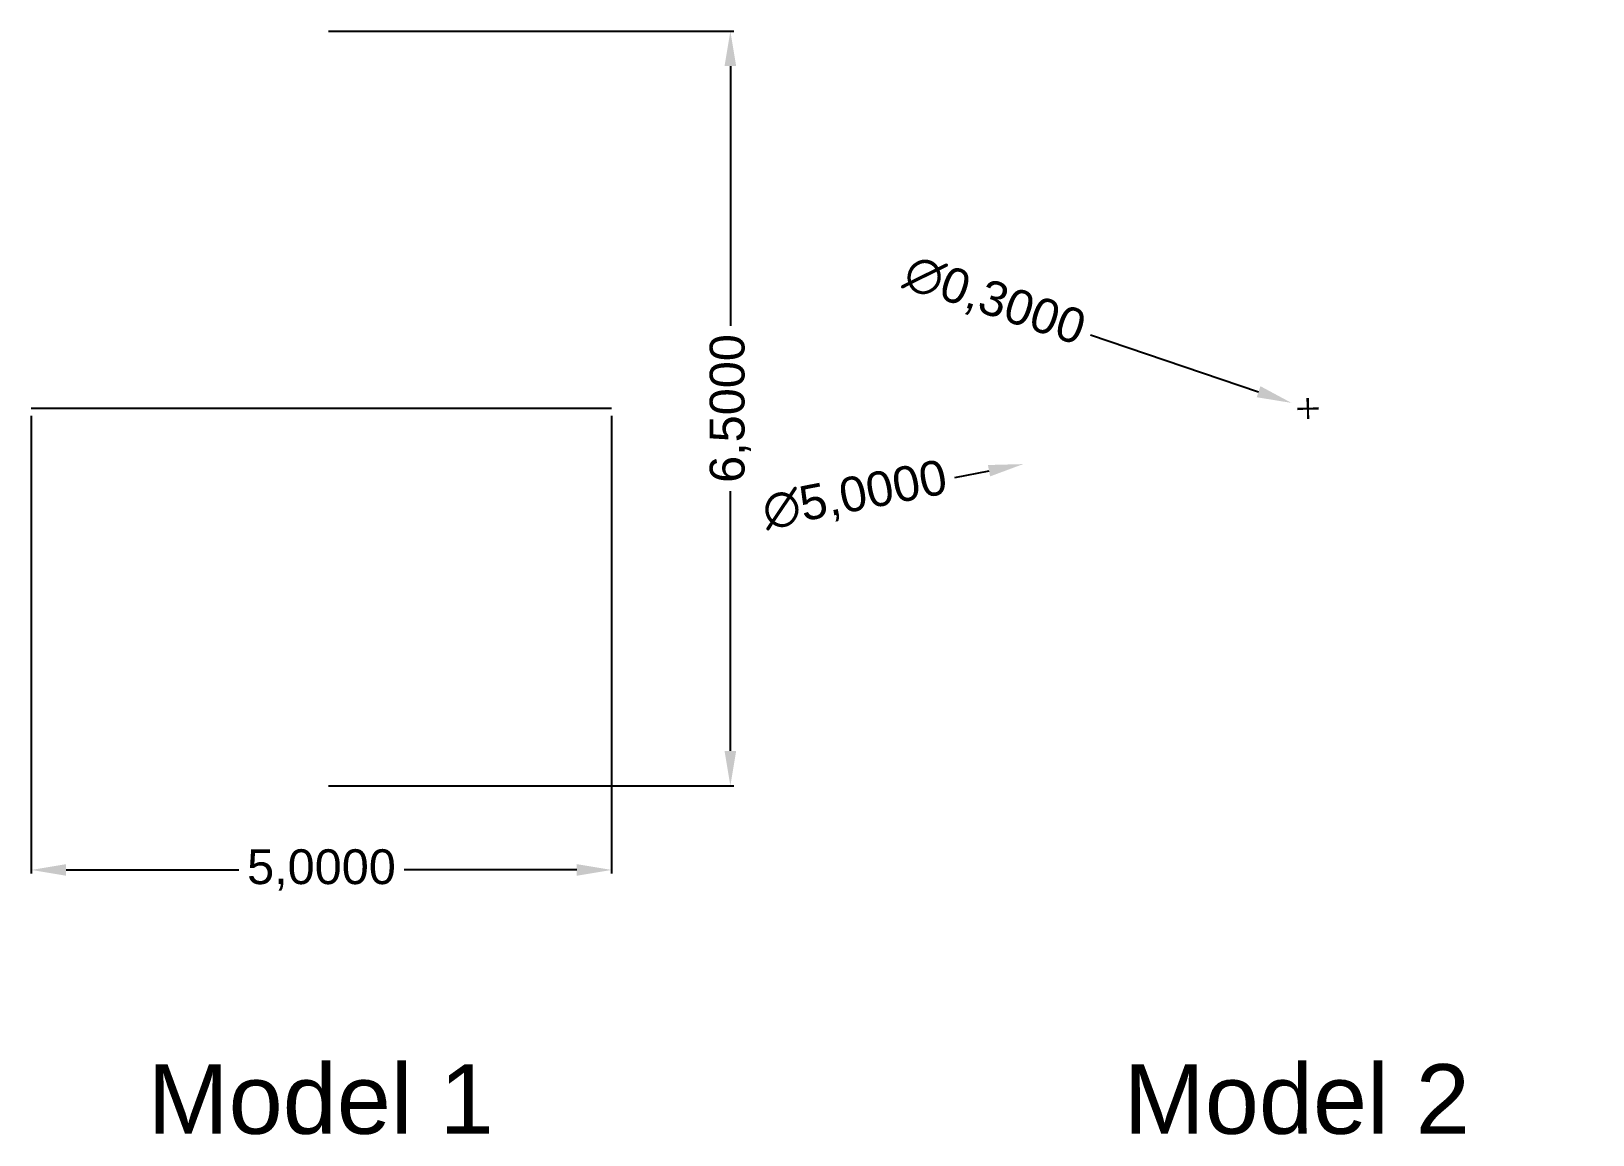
# Model space of a CAD drawing. Header units: millimetres. Extents: x 12.5 to 88.4, y -32.8 to 29.8.
# Drawn here: x 13.38 to 26.83, y 11.7 to 21.21 of the extents above; entities that cross this region are included whole.
import ezdxf

# ---------------------------------------------------------------- set-up
doc = ezdxf.new("R2010")
doc.units = ezdxf.units.MM
doc.header["$MEASUREMENT"] = 0
doc.layers.add('Ajutătoare', color=10, linetype='Continuous')
doc.layers.add('Dimensiuni interior_1', color=11, linetype='Continuous', plot=False)
doc.styles.add('Mici', font='arial.ttf', dxfattribs={"height": 0.1})
doc.styles.get("Standard").update_dxf_attribs({"font": 'arial.ttf'})
doc.dimstyles.new('Mici', dxfattribs={"dimtxt": 0.05, "dimasz": 0.05, "dimexe": 0.03, "dimexo": 0.0625, "dimgap": 0.09, "dimtad": 0, "dimdec": 4, "dimzin": 0, "dimtxsty": 'Standard', "dimcen": 0.09, "dimclrd": 1, "dimclre": 1, "dimadec": 0, "dimazin": 0, "dimtfac": 1, "dimtdec": 4, "dimtofl": 0, "dimtmove": 0, "dimatfit": 3, "dimfxl": 1, "dimtolj": 1, "dimtzin": 0, "dimarcsym": 0})

# ---------------------------------------------------------------- blocks, each defined once
blk = doc.blocks.new('*D50')
at = {"layer": 'Defpoints', "color": 0, "transparency": 16777216}
for p in [(289.034, 54.291), (284.126, 53.333)]:
    blk.add_point(p, dxfattribs=at)
at = {"layer": 'Dimensiuni interior_1', "color": 1, "lineweight": -2, "transparency": 16777216}
for p, q in [((286.58, 53.722), (286.58, 53.902)), ((286.49, 53.812), (286.67, 53.812)), ((283.537, 53.218), (283.832, 53.276))]:
    blk.add_line(p, q, dxfattribs=at)
at = {"layer": 'Dimensiuni interior_1', "color": 1, "transparency": 16777216}
blk.add_solid([(283.822, 53.325), (283.841, 53.227), (284.126, 53.333)], dxfattribs=at)
at = {"layer": 'Dimensiuni interior_1', "color": 0, "transparency": 16777216, "insert": (282.678, 53.051), "char_height": 0.3, "attachment_point": 5, "rotation": 11.047}
blk.add_mtext('\\A1;∅5,0000', dxfattribs=at)
blk = doc.blocks.new('*D51')
at = {"layer": 'Defpoints', "color": 0, "transparency": 16777216}
for p in [(286.438, 53.86), (286.722, 53.764)]:
    blk.add_point(p, dxfattribs=at)
at = {"layer": 'Dimensiuni interior_1', "color": 1, "lineweight": -2, "transparency": 16777216}
for p, q in [((284.705, 54.447), (286.154, 53.957)), ((286.49, 53.807), (286.67, 53.818)), ((286.585, 53.722), (286.575, 53.902))]:
    blk.add_line(p, q, dxfattribs=at)
at = {"layer": 'Dimensiuni interior_1', "color": 1, "transparency": 16777216}
blk.add_solid([(286.17, 54.004), (286.138, 53.909), (286.438, 53.86)], dxfattribs=at)
at = {"layer": 'Dimensiuni interior_1', "color": 0, "transparency": 16777216, "insert": (283.876, 54.728), "char_height": 0.3, "attachment_point": 5, "rotation": 341.2873}
blk.add_mtext('\\A1;∅0,3000', dxfattribs=at)
blk = doc.blocks.new('*D56')
at = {"layer": 'Defpoints', "color": 0, "transparency": 16777216}
for p in [(275.58, 53.812), (280.58, 53.812), (280.58, 49.836)]:
    blk.add_point(p, dxfattribs=at)
at = {"layer": 'Dimensiuni interior_1', "color": 1, "lineweight": -2, "transparency": 16777216}
for p, q in [((275.58, 53.75), (275.58, 49.806)), ((280.58, 53.75), (280.58, 49.806)), ((275.88, 49.836), (277.368, 49.836)), ((280.28, 49.836), (278.792, 49.836))]:
    blk.add_line(p, q, dxfattribs=at)
at = {"layer": 'Dimensiuni interior_1', "color": 1, "transparency": 16777216}
for points in [[(275.88, 49.886), (275.88, 49.786), (275.58, 49.836)], [(280.28, 49.886), (280.28, 49.786), (280.58, 49.836)]]:
    blk.add_solid(points, dxfattribs=at)
at = {"layer": 'Dimensiuni interior_1', "color": 0, "transparency": 16777216, "insert": (278.08, 49.836), "char_height": 0.3, "attachment_point": 5}
blk.add_mtext('\\A1;5,0000', dxfattribs=at)
blk = doc.blocks.new('*D57')
at = {"layer": 'Defpoints', "color": 0, "transparency": 16777216}
for p in [(278.08, 57.062), (281.603, 57.062), (278.08, 50.562)]:
    blk.add_point(p, dxfattribs=at)
at = {"layer": 'Dimensiuni interior_1', "color": 1, "lineweight": -2, "transparency": 16777216}
for p, q in [((278.142, 57.062), (281.633, 57.062)), ((281.603, 56.762), (281.603, 54.525)), ((281.603, 50.862), (281.603, 53.099)), ((278.142, 50.562), (281.633, 50.562))]:
    blk.add_line(p, q, dxfattribs=at)
at = {"layer": 'Dimensiuni interior_1', "color": 1, "transparency": 16777216}
for points in [[(281.553, 56.762), (281.653, 56.762), (281.603, 57.062)], [(281.553, 50.862), (281.653, 50.862), (281.603, 50.562)]]:
    blk.add_solid(points, dxfattribs=at)
at = {"layer": 'Dimensiuni interior_1', "color": 0, "transparency": 16777216, "insert": (281.603, 53.812), "char_height": 0.3, "attachment_point": 5, "rotation": 90}
blk.add_mtext('\\A1;6,5000', dxfattribs=at)
blk = doc.blocks.new('A$C3005e8c4')
at = {"layer": 'Ajutătoare'}
for p, q in [((-12, 0), (-17, 0)), ((-12.6, 0, 1.5), (-16.4, 0, 1.5))]:
    blk.add_line(p, q, dxfattribs=at)
at = {"layer": 'Ajutătoare', "style": 'Mici'}
for s, p in [('Model 1', (-15.99783, -6.25)), ('Model 2', (-7.58726, -6.25))]:
    blk.add_text(s, height=0.6, dxfattribs=at).set_placement(p)
at = {"layer": 'Dimensiuni interior_1'}
dim = blk.add_linear_dim(base=(-10.97643, 3.25), p1=(-14.5, -3.25), p2=(-14.5, 3.25), angle=90, dimstyle='Mici', override={"dimtxt": 0.3, "dimasz": 0.3}, dxfattribs=at)
dim.commit()
dim.dimension.update_dxf_attribs({"geometry": '*D57', "text_midpoint": (-10.97643, 0), "insert": (-292.57984, -53.81228)})
for p1, p2, picture, middle in [((-5.85793, -0.04812, 3), (-6.14207, 0.04812, 3), '*D51', (-8.70356, 0.91577, 3)), ((-3.54632, 0.47904), (-8.45368, -0.47904), '*D50', (-9.90174, -0.76175))]:
    dim = blk.add_diameter_dim_2p(p1=p1, p2=p2, dimstyle='Mici', override={"dimtxt": 0.3, "dimasz": 0.3}, dxfattribs=at)
    dim.commit()
    dim.dimension.update_dxf_attribs({"geometry": picture, "text_midpoint": middle, "dimtype": 131, "insert": (-292.57984, -53.81228)})
dim = blk.add_linear_dim(base=(-12, -3.97662), p1=(-17, 0), p2=(-12, 0), dimstyle='Mici', override={"dimtxt": 0.3, "dimasz": 0.3}, dxfattribs=at)
dim.commit()
dim.dimension.update_dxf_attribs({"geometry": '*D56', "text_midpoint": (-14.5, -3.97662), "insert": (-292.57984, -53.81228)})

msp = doc.modelspace()

# ---------------------------------------------------------------- block references
msp.add_blockref('A$C3005e8c4', (30.376, 17.956))

doc.saveas('drawing.dxf')
